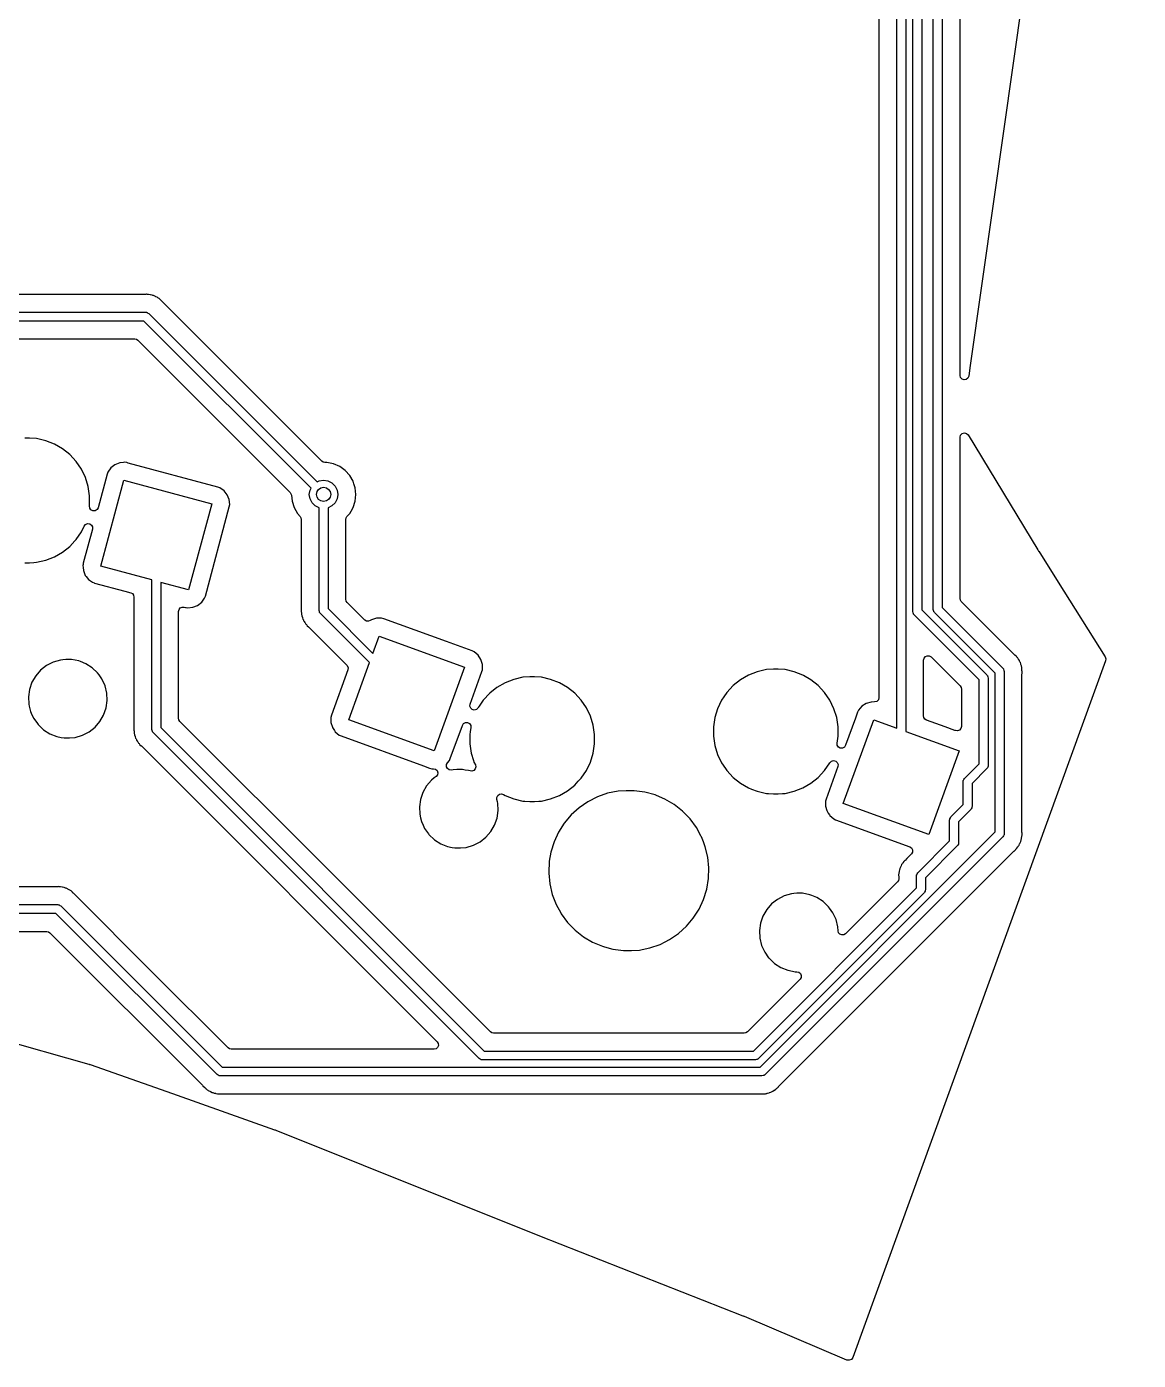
# Model space of a CAD drawing. Extents: x 100.2 to 199.4, y -159.8 to -70.5.
# Drawn here: x 167.76 to 198.96, y -159.8 to -122.36 of the extents above; entities that cross this region are included whole.
import ezdxf

# ---------------------------------------------------------------- set-up
doc = ezdxf.new("R2010")
doc.units = 0
doc.layers.add('BLACK', color=7, linetype='CONTINUOUS')

msp = doc.modelspace()

# ---------------------------------------------------------------- linework, layer by layer
at = {"layer": 'BLACK', "linetype": 'CONTINUOUS'}
for p, q in [((198.961, -98.5391), (194.905, -127.203)), ((192.631, -138.78), (192.631, -104.034)), ((192.881, -103.982), (192.881, -138.728)), ((193.205, -138.717), (193.205, -103.971)), ((193.455, -103.919), (193.455, -138.666)), ((192.181, -142.052), (192.181, -104.22)), ((192.431, -104.168), (192.431, -142.143)), ((191.681, -104.479), (191.681, -141.192)), ((193.956, -132.15), (193.956, -117.604)), ((194.905, -127.203), (194.235, -131.94)), ((171.065, -129.874), (159.2, -129.874)), ((171.076, -129.874), (171.065, -129.874)), ((171.087, -129.873), (171.076, -129.874)), ((171.12, -129.87), (171.087, -129.873)), ((171.132, -129.872), (171.12, -129.87)), ((171.12, -129.87), (171.12, -129.87)), ((171.14, -129.873), (171.132, -129.872)), ((171.159, -129.874), (171.14, -129.873)), ((171.179, -129.874), (171.159, -129.874)), ((171.221, -129.885), (171.179, -129.874)), ((171.233, -129.888), (171.221, -129.885)), ((171.276, -129.895), (171.233, -129.888)), ((171.294, -129.903), (171.276, -129.895)), ((171.313, -129.909), (171.294, -129.903)), ((171.332, -129.914), (171.313, -129.909)), ((171.37, -129.935), (171.332, -129.914)), ((171.381, -129.94), (171.37, -129.935)), ((171.421, -129.957), (171.381, -129.94)), ((171.437, -129.97), (171.421, -129.957)), ((171.453, -129.98), (171.437, -129.97)), ((171.471, -129.99), (171.453, -129.98)), ((171.502, -130.02), (171.471, -129.99)), ((171.511, -130.027), (171.502, -130.02)), ((171.514, -130.03), (171.511, -130.027)), ((171.534, -130.049), (171.514, -130.03)), ((171.537, -130.052), (171.534, -130.049)), ((171.588, -130.1), (171.537, -130.052)), ((171.601, -130.116), (171.588, -130.1)), ((173.828, -132.343), (171.601, -130.116)), ((158.575, -130.375), (171.1, -130.375)), ((171.048, -130.625), (158.575, -130.625)), ((175.737, -135.313), (171.048, -130.625)), ((171.1, -130.375), (171.122, -130.378)), ((171.122, -130.378), (171.127, -130.378)), ((171.127, -130.378), (171.129, -130.379)), ((171.129, -130.379), (171.135, -130.38)), ((171.135, -130.38), (171.161, -130.397)), ((171.161, -130.397), (171.188, -130.412)), ((171.188, -130.412), (175.913, -135.137)), ((159.2, -131.125), (170.79, -131.125)), ((170.79, -131.125), (170.837, -131.135)), ((170.837, -131.135), (170.877, -131.162)), ((170.877, -131.162), (175.151, -135.436)), ((193.971, -132.21), (193.956, -132.15)), ((194.235, -131.94), (194.202, -132.168)), ((176.038, -134.553), (173.828, -132.343)), ((194.013, -132.255), (193.971, -132.21)), ((194.071, -132.274), (194.013, -132.255)), ((194.131, -132.263), (194.071, -132.274)), ((194.179, -132.224), (194.131, -132.263)), ((194.202, -132.168), (194.179, -132.224)), ((167.837, -133.909), (167.706, -133.909)), ((168.033, -133.924), (167.837, -133.909)), ((167.837, -133.909), (167.837, -133.909)), ((168.289, -133.982), (168.033, -133.924)), ((168.533, -134.078), (168.289, -133.982)), ((193.956, -133.885), (193.972, -133.823)), ((193.956, -138.407), (193.956, -133.885)), ((193.972, -133.823), (194.017, -133.778)), ((194.017, -133.778), (194.078, -133.761)), ((194.078, -133.761), (194.14, -133.776)), ((194.14, -133.776), (194.186, -133.821)), ((194.186, -133.821), (196.138, -137.042)), ((168.76, -134.209), (168.533, -134.078)), ((168.965, -134.373), (168.76, -134.209)), ((168.76, -134.209), (168.76, -134.209)), ((169.144, -134.565), (168.965, -134.373)), ((168.965, -134.373), (168.965, -134.373)), ((168.965, -134.373), (168.965, -134.373)), ((169.292, -134.782), (169.144, -134.565)), ((169.144, -134.565), (169.144, -134.565)), ((169.144, -134.565), (169.144, -134.565)), ((170.12, -134.744), (170.036, -134.861)), ((170.233, -134.655), (170.12, -134.744)), ((170.366, -134.601), (170.233, -134.655)), ((170.474, -134.591), (170.366, -134.601)), ((170.51, -134.588), (170.474, -134.591)), ((170.569, -134.597), (170.51, -134.588)), ((170.51, -134.588), (170.51, -134.588)), ((170.609, -134.608), (170.569, -134.597)), ((170.569, -134.597), (170.569, -134.597)), ((170.569, -134.597), (170.569, -134.597)), ((173.124, -135.282), (170.609, -134.608)), ((176.078, -134.58), (176.038, -134.553)), ((176.125, -134.589), (176.078, -134.58)), ((176.185, -134.589), (176.125, -134.589)), ((176.37, -134.629), (176.185, -134.589)), ((176.185, -134.589), (176.185, -134.589)), ((176.543, -134.706), (176.37, -134.629)), ((176.696, -134.817), (176.543, -134.706)), ((169.405, -135.018), (169.292, -134.782)), ((169.483, -135.269), (169.405, -135.018)), ((170.014, -134.917), (169.761, -135.863)), ((169.838, -137.508), (170.486, -135.093)), ((170.036, -134.861), (170.014, -134.917)), ((170.014, -134.917), (170.014, -134.917)), ((170.486, -135.093), (172.949, -135.753)), ((175.913, -135.137), (175.966, -135.11)), ((175.966, -135.11), (176.09, -135.09)), ((176.09, -135.09), (176.214, -135.11)), ((176.214, -135.11), (176.325, -135.166)), ((176.823, -134.958), (176.696, -134.817)), ((176.917, -135.122), (176.823, -134.958)), ((176.941, -135.196), (176.917, -135.122)), ((169.522, -135.529), (169.483, -135.269)), ((173.18, -135.303), (173.124, -135.282)), ((173.298, -135.387), (173.18, -135.303)), ((173.18, -135.303), (173.18, -135.303)), ((173.18, -135.303), (173.18, -135.303)), ((173.387, -135.5), (173.298, -135.387)), ((173.44, -135.634), (173.387, -135.5)), ((175.151, -135.436), (175.175, -135.47)), ((175.175, -135.47), (175.187, -135.51)), ((175.187, -135.51), (175.204, -135.678)), ((175.69, -135.49), (175.71, -135.366)), ((175.71, -135.614), (175.69, -135.49)), ((175.71, -135.366), (175.737, -135.313)), ((176.325, -135.166), (176.414, -135.255)), ((176.414, -135.255), (176.47, -135.366)), ((176.47, -135.366), (176.49, -135.49)), ((176.49, -135.49), (176.47, -135.614)), ((176.976, -135.302), (176.941, -135.196)), ((176.995, -135.49), (176.976, -135.302)), ((176.976, -135.678), (176.995, -135.49)), ((169.519, -135.813), (169.522, -135.791)), ((169.525, -135.874), (169.519, -135.813)), ((169.522, -135.791), (169.522, -135.529)), ((169.56, -135.925), (169.525, -135.874)), ((169.761, -135.863), (169.73, -135.917)), ((172.949, -135.753), (172.302, -138.168)), ((172.773, -138.343), (173.444, -135.836)), ((173.454, -135.777), (173.44, -135.634)), ((173.444, -135.836), (173.454, -135.777)), ((175.204, -135.678), (175.263, -135.858)), ((175.263, -135.858), (175.357, -136.022)), ((175.766, -135.725), (175.71, -135.614)), ((175.855, -135.814), (175.766, -135.725)), ((175.965, -135.87), (175.855, -135.814)), ((175.965, -138.745), (175.965, -135.87)), ((176.325, -135.814), (176.215, -135.87)), ((176.215, -135.87), (176.215, -138.693)), ((176.414, -135.725), (176.325, -135.814)), ((176.47, -135.614), (176.414, -135.725)), ((176.86, -135.957), (176.917, -135.858)), ((176.917, -135.858), (176.919, -135.853)), ((176.919, -135.853), (176.976, -135.678)), ((169.616, -135.953), (169.56, -135.925)), ((169.678, -135.95), (169.616, -135.953)), ((169.73, -135.917), (169.678, -135.95)), ((175.357, -136.022), (175.357, -136.022)), ((175.357, -136.022), (175.433, -136.106)), ((175.433, -136.106), (175.456, -136.144)), ((175.456, -136.144), (175.464, -136.189)), ((175.464, -136.189), (175.464, -138.662)), ((176.715, -136.189), (176.724, -136.144)), ((176.715, -138.434), (176.715, -136.189)), ((176.724, -136.144), (176.747, -136.106)), ((176.747, -136.106), (176.823, -136.022)), ((176.823, -136.022), (176.86, -135.957)), ((169.144, -136.754), (169.292, -136.537)), ((169.292, -136.537), (169.369, -136.377)), ((169.6, -136.463), (169.343, -137.424)), ((169.369, -136.377), (169.407, -136.331)), ((169.407, -136.331), (169.464, -136.308)), ((169.464, -136.308), (169.524, -136.315)), ((169.524, -136.315), (169.573, -136.349)), ((169.573, -136.349), (169.601, -136.403)), ((169.601, -136.403), (169.6, -136.463)), ((168.76, -137.11), (168.965, -136.947)), ((168.965, -136.947), (169.105, -136.796)), ((169.105, -136.796), (169.144, -136.754)), ((169.144, -136.754), (169.144, -136.754)), ((169.144, -136.754), (169.144, -136.754)), ((167.959, -137.401), (168.033, -137.395)), ((168.033, -137.395), (168.289, -137.337)), ((168.289, -137.337), (168.533, -137.241)), ((168.533, -137.241), (168.76, -137.11)), ((196.138, -137.042), (196.139, -137.042)), ((196.139, -137.042), (196.15, -137.06)), ((196.15, -137.06), (196.15, -137.06)), ((196.15, -137.06), (196.163, -137.082)), ((196.163, -137.082), (196.164, -137.083)), ((196.164, -137.083), (196.71, -137.953)), ((167.706, -137.41), (167.837, -137.41)), ((167.837, -137.41), (167.959, -137.401)), ((167.837, -137.41), (167.837, -137.41)), ((169.337, -137.46), (169.333, -137.484)), ((169.333, -137.484), (169.339, -137.537)), ((169.343, -137.424), (169.337, -137.46)), ((169.339, -137.537), (169.347, -137.627)), ((169.347, -137.627), (169.401, -137.761)), ((169.401, -137.761), (169.427, -137.794)), ((171.269, -137.891), (169.838, -137.508)), ((169.427, -137.794), (169.49, -137.874)), ((169.49, -137.874), (169.607, -137.957)), ((169.607, -137.957), (169.607, -137.957)), ((169.607, -137.957), (169.607, -137.957)), ((169.607, -137.957), (169.65, -137.974)), ((169.65, -137.974), (169.663, -137.979)), ((169.663, -137.979), (170.509, -138.205)), ((171.269, -142.084), (171.269, -137.891)), ((172.302, -138.168), (171.519, -137.958)), ((171.519, -137.958), (171.519, -142.032)), ((196.71, -137.953), (198.027, -140.049)), ((170.509, -138.205), (170.676, -138.25)), ((170.676, -138.25), (170.724, -138.275)), ((170.724, -138.275), (170.756, -138.318)), ((170.756, -138.318), (170.768, -138.37)), ((170.768, -138.37), (170.768, -142.001)), ((172.554, -138.606), (172.668, -138.517)), ((172.668, -138.517), (172.751, -138.399)), ((172.751, -138.399), (172.773, -138.343)), ((176.725, -138.482), (176.715, -138.434)), ((176.752, -138.522), (176.725, -138.482)), ((193.965, -138.454), (193.956, -138.407)), ((193.992, -138.495), (193.965, -138.454)), ((195.487, -139.99), (193.992, -138.495)), ((172.019, -138.772), (172.032, -138.717)), ((172.019, -141.773), (172.019, -138.772)), ((172.032, -138.717), (172.068, -138.673)), ((172.068, -138.673), (172.119, -138.65)), ((172.119, -138.65), (172.175, -138.652)), ((172.175, -138.652), (172.218, -138.664)), ((172.218, -138.664), (172.218, -138.664)), ((172.218, -138.664), (172.218, -138.664)), ((172.218, -138.664), (172.233, -138.666)), ((172.233, -138.666), (172.278, -138.673)), ((172.278, -138.673), (172.421, -138.659)), ((172.421, -138.659), (172.554, -138.606)), ((175.464, -138.662), (175.462, -138.683)), ((175.462, -138.683), (175.464, -138.753)), ((175.464, -138.753), (175.464, -138.757)), ((175.464, -138.757), (175.464, -138.784)), ((175.464, -138.784), (175.465, -138.788)), ((175.465, -138.788), (175.466, -138.8)), ((175.466, -138.8), (175.467, -138.843)), ((175.467, -138.843), (175.473, -138.863)), ((175.473, -138.863), (175.477, -138.882)), ((175.477, -138.882), (175.479, -138.902)), ((175.974, -138.775), (175.965, -138.745)), ((175.98, -138.805), (175.974, -138.775)), ((175.984, -138.81), (175.98, -138.805)), ((175.985, -138.812), (175.984, -138.81)), ((175.988, -138.815), (175.985, -138.812)), ((176.002, -138.833), (175.988, -138.815)), ((177.381, -140.212), (176.002, -138.833)), ((176.215, -138.693), (177.475, -139.953)), ((177.246, -139.016), (176.752, -138.522)), ((192.64, -138.81), (192.631, -138.78)), ((192.646, -138.84), (192.64, -138.81)), ((192.65, -138.845), (192.646, -138.84)), ((192.651, -138.848), (192.65, -138.845)), ((192.654, -138.851), (192.651, -138.848)), ((192.668, -138.868), (192.654, -138.851)), ((194.495, -140.696), (192.668, -138.868)), ((192.881, -138.728), (194.708, -140.555)), ((193.214, -138.747), (193.205, -138.717)), ((193.22, -138.777), (193.214, -138.747)), ((193.224, -138.782), (193.22, -138.777)), ((193.225, -138.785), (193.224, -138.782)), ((193.228, -138.788), (193.225, -138.785)), ((193.242, -138.806), (193.228, -138.788)), ((194.945, -140.509), (193.242, -138.806)), ((193.455, -138.666), (195.158, -140.369)), ((175.479, -138.902), (175.495, -138.942)), ((175.495, -138.942), (175.499, -138.953)), ((175.499, -138.953), (175.511, -138.995)), ((175.511, -138.995), (175.522, -139.012)), ((175.522, -139.012), (175.53, -139.03)), ((175.53, -139.03), (175.538, -139.049)), ((175.538, -139.049), (175.541, -139.054)), ((175.541, -139.054), (175.563, -139.084)), ((175.563, -139.084), (175.57, -139.094)), ((175.57, -139.094), (175.592, -139.131)), ((175.592, -139.131), (175.592, -139.131)), ((175.592, -139.131), (175.592, -139.131)), ((175.592, -139.131), (175.606, -139.145)), ((175.606, -139.145), (175.619, -139.16)), ((175.619, -139.16), (175.63, -139.176)), ((175.63, -139.176), (175.664, -139.204)), ((175.664, -139.204), (175.673, -139.212)), ((175.673, -139.212), (176.745, -140.285)), ((177.294, -139.046), (177.246, -139.016)), ((177.349, -139.052), (177.294, -139.046)), ((177.402, -139.033), (177.349, -139.052)), ((177.438, -139.009), (177.402, -139.033)), ((177.576, -138.967), (177.438, -139.009)), ((177.72, -138.966), (177.576, -138.967)), ((177.778, -138.98), (177.72, -138.966)), ((179.541, -139.622), (177.778, -138.98)), ((177.475, -139.953), (177.652, -139.467)), ((177.652, -139.467), (180.048, -140.339)), ((180.264, -139.885), (179.541, -139.622)), ((180.318, -139.911), (180.264, -139.885)), ((180.428, -140.005), (180.318, -139.911)), ((180.507, -140.125), (180.428, -140.005)), ((192.983, -140.039), (193.036, -140.017)), ((193.036, -140.017), (193.094, -140.022)), ((195.496, -139.998), (195.487, -139.99)), ((195.53, -140.026), (195.496, -139.998)), ((168.312, -140.293), (168.146, -140.423)), ((168.499, -140.197), (168.312, -140.293)), ((168.701, -140.138), (168.499, -140.197)), ((168.77, -140.131), (168.701, -140.138)), ((168.858, -140.123), (168.77, -140.131)), ((169.015, -140.123), (168.858, -140.123)), ((169.222, -140.162), (169.015, -140.123)), ((169.015, -140.123), (169.015, -140.123)), ((169.269, -140.181), (169.222, -140.162)), ((169.222, -140.162), (169.222, -140.162)), ((169.222, -140.162), (169.222, -140.162)), ((169.417, -140.241), (169.269, -140.181)), ((169.594, -140.354), (169.417, -140.241)), ((169.746, -140.499), (169.594, -140.354)), ((169.594, -140.354), (169.594, -140.354)), ((169.594, -140.354), (169.594, -140.354)), ((176.745, -140.285), (176.779, -140.346)), ((176.779, -140.346), (176.774, -140.415)), ((176.797, -141.816), (177.381, -140.212)), ((180.048, -140.339), (179.193, -142.688)), ((180.515, -140.154), (180.507, -140.125)), ((180.548, -140.263), (180.515, -140.154)), ((180.549, -140.407), (180.548, -140.263)), ((198.039, -140.157), (190.944, -159.716)), ((192.932, -140.139), (192.945, -140.083)), ((192.932, -141.706), (192.932, -140.139)), ((192.945, -140.083), (192.983, -140.039)), ((193.094, -140.022), (193.143, -140.052)), ((193.143, -140.052), (193.958, -140.867)), ((195.158, -140.369), (195.172, -140.387)), ((195.172, -140.387), (195.175, -140.39)), ((195.175, -140.39), (195.176, -140.393)), ((195.541, -140.042), (195.53, -140.026)), ((195.554, -140.057), (195.541, -140.042)), ((195.568, -140.071), (195.554, -140.057)), ((195.59, -140.109), (195.568, -140.071)), ((195.597, -140.118), (195.59, -140.109)), ((195.622, -140.154), (195.597, -140.118)), ((195.626, -140.162), (195.622, -140.154)), ((195.63, -140.172), (195.626, -140.162)), ((195.638, -140.19), (195.63, -140.172)), ((195.649, -140.207), (195.638, -140.19)), ((195.661, -140.249), (195.649, -140.207)), ((195.665, -140.26), (195.661, -140.249)), ((195.681, -140.301), (195.665, -140.26)), ((195.683, -140.321), (195.681, -140.301)), ((195.687, -140.34), (195.683, -140.321)), ((195.693, -140.359), (195.687, -140.34)), ((195.694, -140.403), (195.693, -140.359)), ((198.027, -140.049), (198.046, -140.102)), ((198.046, -140.102), (198.039, -140.157)), ((167.904, -140.764), (167.835, -140.963)), ((168.009, -140.582), (167.904, -140.764)), ((168.146, -140.423), (168.009, -140.582)), ((169.787, -140.557), (169.746, -140.499)), ((169.868, -140.671), (169.787, -140.557)), ((169.956, -140.862), (169.868, -140.671)), ((169.868, -140.671), (169.868, -140.671)), ((169.868, -140.671), (169.868, -140.671)), ((176.774, -140.415), (176.31, -141.69)), ((180.204, -141.375), (180.535, -140.465)), ((180.535, -140.465), (180.547, -140.418)), ((180.547, -140.418), (180.549, -140.407)), ((181.429, -140.683), (181.185, -140.779)), ((181.685, -140.624), (181.429, -140.683)), ((181.881, -140.61), (181.685, -140.624)), ((182.012, -140.61), (181.881, -140.61)), ((181.881, -140.61), (181.881, -140.61)), ((182.208, -140.624), (182.012, -140.61)), ((182.012, -140.61), (182.012, -140.61)), ((182.464, -140.683), (182.208, -140.624)), ((182.708, -140.779), (182.464, -140.683)), ((187.793, -140.695), (187.588, -140.858)), ((188.021, -140.564), (187.793, -140.695)), ((188.265, -140.468), (188.021, -140.564)), ((188.521, -140.409), (188.265, -140.468)), ((188.717, -140.395), (188.521, -140.409)), ((188.848, -140.395), (188.717, -140.395)), ((188.717, -140.395), (188.717, -140.395)), ((189.044, -140.409), (188.848, -140.395)), ((188.848, -140.395), (188.848, -140.395)), ((189.3, -140.468), (189.044, -140.409)), ((189.544, -140.564), (189.3, -140.468)), ((189.565, -140.576), (189.544, -140.564)), ((189.544, -140.564), (189.544, -140.564)), ((189.544, -140.564), (189.544, -140.564)), ((189.771, -140.695), (189.565, -140.576)), ((189.976, -140.858), (189.771, -140.695)), ((189.771, -140.695), (189.771, -140.695)), ((194.495, -143.048), (194.495, -140.696)), ((194.708, -140.555), (194.722, -140.573)), ((194.722, -140.573), (194.725, -140.576)), ((194.725, -140.576), (194.726, -140.579)), ((194.726, -140.579), (194.73, -140.584)), ((194.73, -140.584), (194.736, -140.614)), ((194.736, -140.614), (194.745, -140.644)), ((194.745, -140.644), (194.745, -143.1)), ((194.945, -144.965), (194.945, -140.509)), ((195.176, -140.393), (195.18, -140.398)), ((195.18, -140.398), (195.186, -140.428)), ((195.186, -140.428), (195.195, -140.457)), ((195.195, -140.457), (195.195, -145.016)), ((195.695, -140.414), (195.694, -140.403)), ((195.695, -140.418), (195.695, -140.414)), ((195.695, -140.446), (195.695, -140.418)), ((195.695, -140.418), (195.695, -140.418)), ((195.696, -140.45), (195.695, -140.446)), ((195.695, -140.54), (195.698, -140.52)), ((195.695, -144.981), (195.695, -140.54)), ((195.698, -140.52), (195.696, -140.45)), ((167.835, -140.963), (167.805, -141.171)), ((170.005, -141.067), (169.956, -140.862)), ((170.015, -141.277), (170.005, -141.067)), ((180.753, -141.073), (180.574, -141.266)), ((180.958, -140.91), (180.753, -141.073)), ((181.185, -140.779), (180.958, -140.91)), ((182.935, -140.91), (182.708, -140.779)), ((183.14, -141.073), (182.935, -140.91)), ((182.935, -140.91), (182.935, -140.91)), ((183.319, -141.266), (183.14, -141.073)), ((183.14, -141.073), (183.14, -141.073)), ((183.14, -141.073), (183.14, -141.073)), ((187.41, -141.051), (187.328, -141.17)), ((187.588, -140.858), (187.41, -141.051)), ((190.155, -141.051), (189.976, -140.858)), ((189.976, -140.858), (189.976, -140.858)), ((189.976, -140.858), (189.976, -140.858)), ((190.303, -141.267), (190.155, -141.051)), ((190.155, -141.051), (190.155, -141.051)), ((190.155, -141.051), (190.155, -141.051)), ((193.958, -140.867), (193.985, -140.907)), ((193.985, -140.907), (193.994, -140.954)), ((193.994, -140.954), (193.994, -142.002)), ((167.805, -141.171), (167.815, -141.381)), ((167.815, -141.381), (167.828, -141.437)), ((167.828, -141.437), (167.864, -141.586)), ((169.916, -141.684), (169.985, -141.485)), ((169.985, -141.485), (170.015, -141.277)), ((180.197, -141.434), (180.204, -141.375)), ((180.219, -141.489), (180.197, -141.434)), ((180.264, -141.528), (180.219, -141.489)), ((180.423, -141.488), (180.379, -141.527)), ((180.433, -141.473), (180.423, -141.488)), ((180.459, -141.434), (180.433, -141.473)), ((180.574, -141.266), (180.459, -141.434)), ((183.467, -141.482), (183.319, -141.266)), ((183.319, -141.266), (183.319, -141.266)), ((183.319, -141.266), (183.319, -141.266)), ((183.581, -141.719), (183.467, -141.482)), ((187.148, -141.504), (187.071, -141.754)), ((187.262, -141.267), (187.148, -141.504)), ((187.328, -141.17), (187.262, -141.267)), ((190.416, -141.504), (190.303, -141.267)), ((190.494, -141.754), (190.416, -141.504)), ((191.201, -141.437), (191.108, -141.547)), ((191.322, -141.359), (191.201, -141.437)), ((191.46, -141.317), (191.322, -141.359)), ((191.558, -141.316), (191.46, -141.317)), ((191.619, -141.299), (191.558, -141.316)), ((191.664, -141.254), (191.619, -141.299)), ((191.681, -141.192), (191.664, -141.254)), ((167.864, -141.586), (167.905, -141.675)), ((167.905, -141.675), (167.952, -141.777)), ((167.952, -141.777), (168.055, -141.923)), ((169.674, -142.025), (169.811, -141.866)), ((169.811, -141.866), (169.916, -141.684)), ((172.029, -141.821), (172.019, -141.773)), ((172.055, -141.861), (172.029, -141.821)), ((176.32, -146.125), (172.055, -141.861)), ((176.31, -141.69), (176.296, -141.748)), ((176.296, -141.748), (176.297, -141.892)), ((179.193, -142.688), (176.797, -141.816)), ((180.321, -141.542), (180.264, -141.528)), ((180.379, -141.527), (180.321, -141.542)), ((183.658, -141.969), (183.581, -141.719)), ((187.071, -141.754), (187.032, -142.014)), ((190.533, -142.014), (190.494, -141.754)), ((190.68, -144.166), (191.536, -141.817)), ((191.019, -141.773), (190.742, -142.533)), ((191.082, -141.601), (191.019, -141.773)), ((191.108, -141.547), (191.082, -141.601)), ((191.108, -141.547), (191.108, -141.547)), ((191.536, -141.817), (192.181, -142.052)), ((192.942, -141.755), (192.932, -141.706)), ((192.971, -141.796), (192.942, -141.755)), ((193.013, -141.822), (192.971, -141.796)), ((193.54, -142.014), (193.013, -141.822)), ((168.055, -141.923), (168.074, -141.949)), ((168.074, -141.949), (168.226, -142.094)), ((168.226, -142.094), (168.226, -142.094)), ((168.226, -142.094), (168.226, -142.094)), ((168.226, -142.094), (168.403, -142.207)), ((168.403, -142.207), (168.403, -142.207)), ((168.403, -142.207), (168.598, -142.286)), ((169.119, -142.31), (169.321, -142.251)), ((169.321, -142.251), (169.508, -142.155)), ((169.508, -142.155), (169.674, -142.025)), ((170.768, -142.001), (170.766, -142.021)), ((170.766, -142.021), (170.768, -142.091)), ((170.768, -142.091), (170.768, -142.095)), ((170.768, -142.095), (170.768, -142.123)), ((170.768, -142.123), (170.769, -142.127)), ((170.769, -142.127), (170.769, -142.139)), ((170.769, -142.139), (170.771, -142.182)), ((170.771, -142.182), (170.776, -142.201)), ((170.776, -142.201), (170.78, -142.22)), ((170.78, -142.22), (170.783, -142.24)), ((170.783, -142.24), (170.799, -142.281)), ((171.277, -142.113), (171.269, -142.084)), ((171.284, -142.143), (171.277, -142.113)), ((171.288, -142.149), (171.284, -142.143)), ((171.288, -142.151), (171.288, -142.149)), ((171.292, -142.154), (171.288, -142.151)), ((171.305, -142.172), (171.292, -142.154)), ((180.462, -151.328), (171.305, -142.172)), ((171.519, -142.032), (180.602, -151.115)), ((176.297, -141.892), (176.337, -142.025)), ((176.337, -142.025), (176.339, -142.03)), ((176.339, -142.03), (176.342, -142.034)), ((176.342, -142.034), (176.397, -142.119)), ((176.397, -142.119), (176.418, -142.15)), ((176.418, -142.15), (176.527, -142.244)), ((176.527, -142.244), (176.581, -142.27)), ((179.647, -142.904), (179.986, -141.973)), ((179.986, -141.973), (180.02, -141.923)), ((180.02, -141.923), (180.073, -141.895)), ((180.073, -141.895), (180.133, -141.895)), ((180.133, -141.895), (180.186, -141.923)), ((180.186, -141.923), (180.22, -141.974)), ((180.207, -142.155), (180.196, -142.229)), ((180.196, -142.229), (180.196, -142.491)), ((180.225, -142.033), (180.207, -142.155)), ((180.22, -141.974), (180.225, -142.033)), ((183.697, -142.229), (183.658, -141.969)), ((183.697, -142.491), (183.697, -142.229)), ((187.032, -142.014), (187.032, -142.276)), ((190.533, -142.276), (190.533, -142.014)), ((192.431, -142.143), (193.932, -142.689)), ((193.814, -142.114), (193.54, -142.014)), ((193.828, -142.119), (193.814, -142.114)), ((193.887, -142.125), (193.828, -142.119)), ((193.942, -142.104), (193.887, -142.125)), ((193.98, -142.06), (193.942, -142.104)), ((193.994, -142.002), (193.98, -142.06)), ((168.598, -142.286), (168.727, -142.31)), ((168.727, -142.31), (168.805, -142.325)), ((168.805, -142.325), (168.805, -142.325)), ((168.805, -142.325), (168.962, -142.325)), ((168.962, -142.325), (169.119, -142.31)), ((168.962, -142.325), (168.962, -142.325)), ((170.799, -142.281), (170.803, -142.292)), ((170.803, -142.292), (170.815, -142.334)), ((170.815, -142.334), (170.825, -142.351)), ((170.825, -142.351), (170.834, -142.369)), ((170.834, -142.369), (170.841, -142.387)), ((170.841, -142.387), (170.841, -142.387)), ((170.841, -142.387), (170.867, -142.423)), ((170.867, -142.423), (170.873, -142.432)), ((170.873, -142.432), (170.895, -142.47)), ((170.895, -142.47), (170.895, -142.47)), ((170.895, -142.47), (170.895, -142.47)), ((170.895, -142.47), (170.91, -142.484)), ((170.91, -142.484), (170.922, -142.499)), ((170.922, -142.499), (170.934, -142.515)), ((170.934, -142.515), (170.968, -142.543)), ((170.968, -142.543), (170.976, -142.551)), ((170.976, -142.551), (179.278, -150.853)), ((176.581, -142.27), (178.894, -143.112)), ((180.196, -142.491), (180.235, -142.751)), ((183.658, -142.751), (183.697, -142.491)), ((187.032, -142.276), (187.071, -142.536)), ((187.071, -142.536), (187.148, -142.786)), ((190.503, -142.472), (190.533, -142.276)), ((190.509, -142.532), (190.503, -142.472)), ((190.542, -142.582), (190.509, -142.532)), ((190.595, -142.61), (190.542, -142.582)), ((190.656, -142.611), (190.595, -142.61)), ((190.709, -142.582), (190.656, -142.611)), ((190.742, -142.533), (190.709, -142.582)), ((179.566, -143.023), (179.621, -142.958)), ((179.621, -142.958), (179.647, -142.904)), ((180.235, -142.751), (180.299, -142.958)), ((180.299, -142.958), (180.312, -143.001)), ((180.312, -143.001), (180.351, -143.081)), ((183.467, -143.238), (183.581, -143.001)), ((183.581, -143.001), (183.658, -142.751)), ((187.148, -142.786), (187.262, -143.023)), ((190.306, -143.017), (190.35, -142.978)), ((190.35, -142.978), (190.408, -142.963)), ((190.408, -142.963), (190.465, -142.977)), ((190.465, -142.977), (190.51, -143.016)), ((193.932, -142.689), (193.077, -145.038)), ((178.894, -143.112), (179.067, -143.175)), ((179.067, -143.175), (179.125, -143.189)), ((179.125, -143.189), (179.125, -143.189)), ((179.125, -143.189), (179.125, -143.189)), ((179.125, -143.189), (179.127, -143.189)), ((179.127, -143.189), (179.172, -143.189)), ((179.172, -143.189), (179.231, -143.203)), ((179.231, -143.203), (179.277, -143.244)), ((179.287, -143.362), (179.25, -143.41)), ((179.277, -143.244), (179.297, -143.302)), ((179.297, -143.302), (179.287, -143.362)), ((179.54, -143.074), (179.566, -143.023)), ((179.54, -143.133), (179.54, -143.074)), ((179.567, -143.184), (179.54, -143.133)), ((179.614, -143.218), (179.567, -143.184)), ((179.672, -143.226), (179.614, -143.218)), ((179.727, -143.221), (179.672, -143.226)), ((179.832, -143.211), (179.727, -143.221)), ((179.99, -143.211), (179.832, -143.211)), ((180.069, -143.226), (179.99, -143.211)), ((179.99, -143.211), (179.99, -143.211)), ((180.162, -143.244), (180.069, -143.226)), ((180.208, -143.253), (180.162, -143.244)), ((180.251, -143.258), (180.208, -143.252)), ((180.208, -143.252), (180.208, -143.253)), ((180.307, -143.238), (180.251, -143.258)), ((180.347, -143.195), (180.307, -143.238)), ((180.363, -143.138), (180.347, -143.195)), ((180.351, -143.081), (180.363, -143.138)), ((183.319, -143.455), (183.467, -143.238)), ((187.262, -143.023), (187.369, -143.179)), ((187.369, -143.179), (187.41, -143.24)), ((187.41, -143.24), (187.588, -143.432)), ((189.976, -143.432), (190.155, -143.24)), ((190.155, -143.24), (190.303, -143.023)), ((190.525, -143.13), (190.194, -144.04)), ((190.303, -143.023), (190.306, -143.017)), ((190.303, -143.023), (190.303, -143.023)), ((190.51, -143.016), (190.532, -143.071)), ((190.532, -143.071), (190.525, -143.13)), ((194.082, -143.462), (194.495, -143.048)), ((194.708, -143.188), (194.295, -143.602)), ((194.723, -143.161), (194.708, -143.188)), ((194.74, -143.135), (194.723, -143.161)), ((194.741, -143.129), (194.74, -143.135)), ((194.742, -143.127), (194.741, -143.129)), ((194.745, -143.1), (194.742, -143.122)), ((194.742, -143.122), (194.742, -143.127)), ((178.983, -143.671), (178.878, -143.853)), ((179.121, -143.512), (178.983, -143.671)), ((179.199, -143.45), (179.121, -143.512)), ((179.25, -143.41), (179.199, -143.45)), ((182.935, -143.81), (183.14, -143.647)), ((183.14, -143.647), (183.24, -143.54)), ((183.24, -143.54), (183.319, -143.455)), ((183.319, -143.455), (183.319, -143.455)), ((183.319, -143.455), (183.319, -143.455)), ((187.588, -143.432), (187.588, -143.432)), ((187.588, -143.432), (187.793, -143.595)), ((187.793, -143.595), (188.021, -143.727)), ((188.021, -143.727), (188.104, -143.759)), ((188.104, -143.759), (188.26, -143.821)), ((189.3, -143.823), (189.544, -143.727)), ((189.544, -143.727), (189.771, -143.595)), ((189.771, -143.595), (189.976, -143.432)), ((194.045, -143.55), (194.048, -143.528)), ((194.045, -144.198), (194.045, -143.55)), ((194.048, -143.523), (194.049, -143.521)), ((194.048, -143.528), (194.048, -143.523)), ((194.049, -143.521), (194.05, -143.515)), ((194.05, -143.515), (194.067, -143.489)), ((194.067, -143.489), (194.082, -143.462)), ((194.295, -143.602), (194.295, -144.25)), ((178.809, -144.052), (178.779, -144.26)), ((178.878, -143.853), (178.809, -144.052)), ((180.954, -143.993), (180.979, -143.942)), ((180.954, -144.05), (180.954, -143.993)), ((180.97, -144.115), (180.954, -144.05)), ((180.98, -144.155), (180.97, -144.115)), ((180.979, -143.942), (181.025, -143.907)), ((181.025, -143.907), (181.082, -143.897)), ((181.082, -143.897), (181.137, -143.914)), ((181.137, -143.914), (181.185, -143.942)), ((181.185, -143.942), (181.429, -144.038)), ((181.429, -144.038), (181.685, -144.096)), ((181.685, -144.096), (181.741, -144.1)), ((181.741, -144.1), (181.881, -144.111)), ((181.881, -144.111), (181.881, -144.111)), ((181.881, -144.111), (182.012, -144.111)), ((182.012, -144.111), (182.135, -144.101)), ((182.012, -144.111), (182.012, -144.111)), ((182.135, -144.101), (182.208, -144.096)), ((182.208, -144.096), (182.464, -144.038)), ((182.464, -144.038), (182.708, -143.942)), ((182.708, -143.942), (182.935, -143.81)), ((183.512, -144.115), (183.264, -144.285)), ((183.78, -143.979), (183.512, -144.115)), ((184.064, -143.88), (183.78, -143.979)), ((184.358, -143.821), (184.064, -143.88)), ((184.583, -143.806), (184.358, -143.821)), ((184.808, -143.806), (184.583, -143.806)), ((184.583, -143.806), (184.583, -143.806)), ((185.106, -143.846), (184.808, -143.806)), ((185.396, -143.925), (185.106, -143.846)), ((185.106, -143.846), (185.106, -143.846)), ((185.106, -143.846), (185.106, -143.846)), ((185.435, -143.942), (185.396, -143.925)), ((185.673, -144.042), (185.435, -143.942)), ((185.802, -144.119), (185.673, -144.042)), ((185.931, -144.195), (185.802, -144.119)), ((188.26, -143.821), (188.265, -143.823)), ((188.265, -143.823), (188.521, -143.881)), ((188.521, -143.881), (188.577, -143.885)), ((188.577, -143.885), (188.717, -143.896)), ((188.717, -143.896), (188.717, -143.896)), ((188.717, -143.896), (188.848, -143.896)), ((188.848, -143.896), (188.97, -143.886)), ((188.848, -143.896), (188.848, -143.896)), ((188.97, -143.886), (189.044, -143.881)), ((189.044, -143.881), (189.3, -143.823)), ((190.194, -144.04), (190.179, -144.098)), ((190.179, -144.098), (190.181, -144.242)), ((178.779, -144.26), (178.789, -144.47)), ((178.789, -144.47), (178.814, -144.572)), ((180.96, -144.573), (180.99, -144.365)), ((180.99, -144.365), (180.98, -144.155)), ((183.041, -144.486), (182.847, -144.716)), ((183.264, -144.285), (183.041, -144.486)), ((186.165, -144.38), (185.931, -144.195)), ((186.167, -144.382), (186.165, -144.38)), ((186.376, -144.598), (186.167, -144.382)), ((190.181, -144.242), (190.218, -144.365)), ((190.218, -144.365), (190.222, -144.38)), ((190.222, -144.38), (190.258, -144.434)), ((190.258, -144.434), (190.292, -144.486)), ((190.292, -144.486), (190.301, -144.5)), ((190.301, -144.5), (190.411, -144.594)), ((193.077, -145.038), (190.68, -144.166)), ((193.702, -144.542), (194.045, -144.198)), ((194.258, -144.338), (193.915, -144.682)), ((194.273, -144.311), (194.258, -144.338)), ((194.29, -144.285), (194.273, -144.311)), ((194.291, -144.279), (194.29, -144.285)), ((194.292, -144.277), (194.291, -144.279)), ((194.295, -144.25), (194.292, -144.272)), ((194.292, -144.272), (194.292, -144.277)), ((178.814, -144.572), (178.839, -144.674)), ((178.839, -144.674), (178.883, -144.772)), ((178.883, -144.772), (178.926, -144.866)), ((178.926, -144.866), (179.035, -145.019)), ((180.786, -144.954), (180.891, -144.772)), ((180.891, -144.772), (180.96, -144.573)), ((182.847, -144.716), (182.685, -144.969)), ((186.554, -144.84), (186.376, -144.598)), ((186.694, -145.095), (186.554, -144.84)), ((190.411, -144.594), (190.464, -144.62)), ((190.464, -144.62), (192.548, -145.378)), ((193.665, -144.63), (193.668, -144.608)), ((193.665, -145.218), (193.665, -144.63)), ((193.668, -144.603), (193.669, -144.601)), ((193.668, -144.608), (193.668, -144.603)), ((193.669, -144.601), (193.67, -144.595)), ((193.67, -144.595), (193.687, -144.569)), ((193.687, -144.569), (193.702, -144.542)), ((193.915, -144.682), (193.915, -145.27)), ((179.035, -145.019), (179.048, -145.037)), ((179.048, -145.037), (179.2, -145.182)), ((179.2, -145.182), (179.2, -145.182)), ((179.2, -145.182), (179.2, -145.182)), ((179.2, -145.182), (179.377, -145.296)), ((180.296, -145.34), (180.483, -145.243)), ((180.483, -145.243), (180.648, -145.113)), ((180.648, -145.113), (180.786, -144.954)), ((182.559, -145.242), (182.47, -145.529)), ((182.685, -144.969), (182.559, -145.242)), ((186.698, -145.103), (186.694, -145.095)), ((186.752, -145.243), (186.698, -145.103)), ((186.806, -145.384), (186.752, -145.243)), ((188.345, -151.565), (194.945, -144.965)), ((195.158, -145.105), (188.485, -151.778)), ((192.772, -146.112), (193.665, -145.218)), ((195.173, -145.078), (195.158, -145.105)), ((195.19, -145.052), (195.173, -145.078)), ((195.191, -145.045), (195.19, -145.052)), ((195.192, -145.043), (195.191, -145.045)), ((195.195, -145.016), (195.192, -145.038)), ((195.192, -145.038), (195.192, -145.043)), ((195.635, -145.287), (195.656, -145.248)), ((195.656, -145.248), (195.661, -145.229)), ((195.661, -145.229), (195.667, -145.211)), ((195.667, -145.211), (195.675, -145.192)), ((195.675, -145.192), (195.682, -145.149)), ((195.682, -145.149), (195.685, -145.138)), ((195.685, -145.138), (195.695, -145.095)), ((195.696, -144.993), (195.695, -144.981)), ((195.695, -145.075), (195.697, -145.056)), ((195.695, -145.095), (195.695, -145.075)), ((195.7, -145.036), (195.696, -144.993)), ((195.697, -145.056), (195.7, -145.037)), ((195.7, -145.037), (195.7, -145.036)), ((179.377, -145.296), (179.377, -145.296)), ((179.377, -145.296), (179.573, -145.374)), ((179.573, -145.374), (179.701, -145.399)), ((179.701, -145.399), (179.779, -145.414)), ((179.779, -145.414), (179.779, -145.414)), ((179.779, -145.414), (179.937, -145.414)), ((179.937, -145.414), (180.094, -145.399)), ((179.937, -145.414), (179.937, -145.414)), ((180.094, -145.399), (180.296, -145.34)), ((182.47, -145.529), (182.426, -145.789)), ((186.876, -145.676), (186.806, -145.384)), ((188.864, -152.107), (195.454, -145.517)), ((192.593, -145.583), (192.476, -145.699)), ((192.548, -145.378), (192.598, -145.413)), ((192.624, -145.53), (192.593, -145.583)), ((192.598, -145.413), (192.626, -145.468)), ((192.626, -145.468), (192.624, -145.53)), ((193.878, -145.358), (192.985, -146.252)), ((193.893, -145.331), (193.878, -145.358)), ((193.91, -145.305), (193.893, -145.331)), ((193.911, -145.299), (193.91, -145.305)), ((193.912, -145.297), (193.911, -145.299)), ((193.915, -145.27), (193.912, -145.292)), ((193.912, -145.292), (193.912, -145.297)), ((195.454, -145.517), (195.47, -145.504)), ((195.47, -145.504), (195.472, -145.502)), ((195.472, -145.502), (195.518, -145.453)), ((195.472, -145.502), (195.472, -145.502)), ((195.518, -145.453), (195.521, -145.45)), ((195.521, -145.45), (195.54, -145.431)), ((195.54, -145.431), (195.543, -145.428)), ((195.543, -145.428), (195.55, -145.419)), ((195.55, -145.419), (195.58, -145.387)), ((195.58, -145.387), (195.59, -145.369)), ((195.59, -145.369), (195.6, -145.353)), ((195.6, -145.353), (195.613, -145.337)), ((195.613, -145.337), (195.63, -145.297)), ((195.63, -145.297), (195.635, -145.287)), ((182.42, -145.825), (182.412, -146.073)), ((182.426, -145.789), (182.42, -145.825)), ((186.906, -145.975), (186.876, -145.676)), ((186.896, -146.275), (186.906, -145.975)), ((192.263, -146.006), (192.255, -146.024)), ((192.269, -145.987), (192.263, -146.006)), ((192.274, -145.968), (192.269, -145.987)), ((192.295, -145.93), (192.274, -145.968)), ((192.3, -145.919), (192.295, -145.93)), ((192.317, -145.879), (192.3, -145.919)), ((192.33, -145.863), (192.317, -145.879)), ((192.34, -145.847), (192.33, -145.863)), ((192.35, -145.829), (192.34, -145.847)), ((192.38, -145.798), (192.35, -145.829)), ((192.387, -145.789), (192.38, -145.798)), ((192.39, -145.786), (192.387, -145.789)), ((192.409, -145.766), (192.39, -145.786)), ((192.412, -145.763), (192.409, -145.766)), ((192.46, -145.712), (192.412, -145.763)), ((192.476, -145.699), (192.46, -145.712)), ((180.773, -150.578), (176.32, -146.125)), ((182.412, -146.073), (182.41, -146.125)), ((182.41, -146.125), (182.44, -146.424)), ((186.846, -146.571), (186.896, -146.275)), ((192.198, -146.367), (190.744, -147.822)), ((192.225, -146.327), (192.198, -146.367)), ((192.234, -146.28), (192.225, -146.327)), ((192.233, -146.16), (192.23, -146.18)), ((192.23, -146.18), (192.234, -146.224)), ((192.234, -146.141), (192.233, -146.16)), ((192.245, -146.079), (192.234, -146.121)), ((192.234, -146.121), (192.234, -146.141)), ((192.234, -146.224), (192.234, -146.235)), ((192.234, -146.235), (192.234, -146.28)), ((192.248, -146.067), (192.245, -146.079)), ((192.255, -146.024), (192.248, -146.067)), ((192.735, -146.2), (192.738, -146.178)), ((192.735, -146.538), (192.735, -146.2)), ((192.738, -146.173), (192.739, -146.171)), ((192.738, -146.178), (192.738, -146.173)), ((192.739, -146.171), (192.74, -146.165)), ((192.74, -146.165), (192.757, -146.139)), ((192.757, -146.139), (192.772, -146.112)), ((192.985, -146.252), (192.985, -146.59)), ((168.595, -146.505), (160.58, -146.505)), ((168.606, -146.504), (168.595, -146.505)), ((168.617, -146.503), (168.606, -146.504)), ((168.65, -146.5), (168.617, -146.503)), ((168.662, -146.502), (168.65, -146.5)), ((168.65, -146.5), (168.65, -146.5)), ((168.67, -146.503), (168.662, -146.502)), ((168.689, -146.505), (168.67, -146.503)), ((168.709, -146.505), (168.689, -146.505)), ((168.751, -146.515), (168.709, -146.505)), ((168.763, -146.518), (168.751, -146.515)), ((168.806, -146.525), (168.763, -146.518)), ((168.824, -146.533), (168.806, -146.525)), ((168.843, -146.539), (168.824, -146.533)), ((168.862, -146.544), (168.843, -146.539)), ((168.9, -146.565), (168.862, -146.544)), ((168.911, -146.57), (168.9, -146.565)), ((168.951, -146.587), (168.911, -146.57)), ((168.967, -146.6), (168.951, -146.587)), ((168.983, -146.61), (168.967, -146.6)), ((169.001, -146.62), (168.983, -146.61)), ((169.032, -146.65), (169.001, -146.62)), ((169.041, -146.657), (169.032, -146.65)), ((169.044, -146.66), (169.041, -146.657)), ((169.064, -146.679), (169.044, -146.66)), ((169.067, -146.682), (169.064, -146.679)), ((169.118, -146.73), (169.067, -146.682)), ((169.131, -146.746), (169.118, -146.73)), ((171.273, -148.889), (169.131, -146.746)), ((182.44, -146.424), (182.51, -146.716)), ((182.51, -146.716), (182.618, -146.997)), ((186.757, -146.858), (186.846, -146.571)), ((188.158, -151.115), (192.735, -146.538)), ((192.948, -146.678), (188.298, -151.328)), ((189.222, -146.701), (189.02, -146.76)), ((189.292, -146.694), (189.222, -146.701)), ((189.379, -146.686), (189.292, -146.694)), ((189.537, -146.686), (189.379, -146.686)), ((189.743, -146.726), (189.537, -146.686)), ((189.537, -146.686), (189.537, -146.686)), ((189.792, -146.745), (189.743, -146.726)), ((189.743, -146.726), (189.743, -146.726)), ((189.743, -146.726), (189.743, -146.726)), ((189.939, -146.804), (189.792, -146.745)), ((192.963, -146.651), (192.948, -146.678)), ((192.98, -146.625), (192.963, -146.651)), ((192.981, -146.619), (192.98, -146.625)), ((192.982, -146.617), (192.981, -146.619)), ((192.985, -146.59), (192.982, -146.612)), ((192.982, -146.612), (192.982, -146.617)), ((160.322, -147.005), (168.63, -147.005)), ((168.63, -147.005), (168.652, -147.008)), ((168.652, -147.008), (168.657, -147.008)), ((168.657, -147.008), (168.659, -147.009)), ((168.659, -147.009), (168.665, -147.01)), ((168.665, -147.01), (168.691, -147.027)), ((168.691, -147.027), (168.718, -147.042)), ((168.718, -147.042), (173.242, -151.565)), ((182.618, -146.997), (182.748, -147.234)), ((186.631, -147.131), (186.757, -146.858)), ((188.668, -146.987), (188.53, -147.146)), ((188.833, -146.857), (188.668, -146.987)), ((189.02, -146.76), (188.833, -146.857)), ((190.116, -146.918), (189.939, -146.804)), ((190.268, -147.063), (190.116, -146.918)), ((190.116, -146.918), (190.116, -146.918)), ((190.116, -146.918), (190.116, -146.918)), ((190.295, -147.1), (190.268, -147.063)), ((190.39, -147.234), (190.295, -147.1)), ((168.578, -147.255), (160.27, -147.255)), ((173.102, -151.778), (168.578, -147.255)), ((182.748, -147.234), (182.762, -147.26)), ((182.762, -147.26), (182.94, -147.502)), ((182.94, -147.502), (183.149, -147.718)), ((186.275, -147.614), (186.469, -147.384)), ((186.469, -147.384), (186.631, -147.131)), ((188.425, -147.328), (188.356, -147.527)), ((188.53, -147.146), (188.425, -147.328)), ((190.477, -147.426), (190.39, -147.234)), ((190.39, -147.234), (190.39, -147.234)), ((190.39, -147.234), (190.39, -147.234)), ((190.527, -147.63), (190.477, -147.426)), ((160.305, -147.755), (168.32, -147.755)), ((168.32, -147.755), (168.367, -147.765)), ((168.367, -147.765), (168.407, -147.792)), ((168.407, -147.792), (172.689, -152.074)), ((183.149, -147.718), (183.385, -147.905)), ((185.804, -147.985), (186.052, -147.815)), ((186.052, -147.815), (186.275, -147.614)), ((188.356, -147.527), (188.326, -147.735)), ((188.326, -147.735), (188.326, -147.735)), ((188.326, -147.735), (188.336, -147.945)), ((190.532, -147.74), (190.527, -147.63)), ((190.548, -147.795), (190.532, -147.74)), ((190.586, -147.837), (190.548, -147.795)), ((190.639, -147.857), (190.586, -147.837)), ((190.695, -147.852), (190.639, -147.857)), ((190.744, -147.822), (190.695, -147.852)), ((169.514, -151.495), (157.81, -148.189)), ((183.385, -147.905), (183.643, -148.058)), ((183.643, -148.058), (183.92, -148.175)), ((183.92, -148.175), (183.92, -148.175)), ((183.92, -148.175), (183.92, -148.175)), ((183.92, -148.175), (183.973, -148.189)), ((183.973, -148.189), (184.21, -148.254)), ((185.031, -148.264), (185.252, -148.219)), ((185.252, -148.219), (185.536, -148.121)), ((185.536, -148.121), (185.68, -148.048)), ((185.68, -148.048), (185.804, -147.985)), ((185.804, -147.985), (185.804, -147.985)), ((188.336, -147.945), (188.386, -148.149)), ((188.386, -148.149), (188.405, -148.191)), ((188.405, -148.191), (188.473, -148.341)), ((184.21, -148.254), (184.508, -148.294)), ((184.508, -148.294), (184.733, -148.294)), ((184.733, -148.294), (184.958, -148.279)), ((184.733, -148.294), (184.733, -148.294)), ((184.958, -148.279), (185.031, -148.264)), ((188.473, -148.341), (188.582, -148.494)), ((188.582, -148.494), (188.595, -148.512)), ((188.595, -148.512), (188.748, -148.657)), ((173.413, -151.028), (171.273, -148.889)), ((188.748, -148.657), (188.748, -148.657)), ((188.748, -148.657), (188.748, -148.657)), ((188.748, -148.657), (188.925, -148.771)), ((188.925, -148.771), (188.925, -148.771)), ((188.925, -148.771), (189.12, -148.849)), ((189.12, -148.849), (189.249, -148.874)), ((189.249, -148.874), (189.326, -148.889)), ((189.326, -148.889), (189.377, -148.889)), ((189.377, -148.889), (189.433, -148.902)), ((189.433, -148.902), (189.478, -148.94)), ((189.478, -148.94), (189.5, -148.993)), ((189.5, -148.993), (189.495, -149.051)), ((189.465, -149.101), (187.987, -150.578)), ((189.495, -149.051), (189.465, -149.101)), ((179.278, -150.853), (179.308, -150.902)), ((180.813, -150.605), (180.773, -150.578)), ((180.86, -150.614), (180.813, -150.605)), ((187.9, -150.614), (180.86, -150.614)), ((187.947, -150.605), (187.9, -150.614)), ((187.987, -150.578), (187.947, -150.605)), ((173.453, -151.055), (173.413, -151.028)), ((173.5, -151.064), (173.453, -151.055)), ((179.191, -151.064), (173.5, -151.064)), ((179.247, -151.051), (179.191, -151.064)), ((179.291, -151.013), (179.247, -151.051)), ((179.313, -150.96), (179.291, -151.013)), ((179.308, -150.902), (179.313, -150.96)), ((180.602, -151.115), (188.158, -151.115)), ((169.518, -151.496), (169.514, -151.495)), ((169.528, -151.499), (169.518, -151.496)), ((169.533, -151.5), (169.528, -151.499)), ((169.544, -151.504), (169.533, -151.5)), ((169.549, -151.506), (169.544, -151.504)), ((171.854, -152.32), (169.549, -151.506)), ((173.242, -151.565), (188.345, -151.565)), ((180.489, -151.343), (180.462, -151.328)), ((180.515, -151.36), (180.489, -151.343)), ((180.521, -151.361), (180.515, -151.36)), ((180.523, -151.362), (180.521, -151.361)), ((180.528, -151.362), (180.523, -151.362)), ((180.55, -151.365), (180.528, -151.362)), ((188.21, -151.365), (180.55, -151.365)), ((188.24, -151.356), (188.21, -151.365)), ((188.27, -151.35), (188.24, -151.356)), ((188.275, -151.346), (188.27, -151.35)), ((188.278, -151.345), (188.275, -151.346)), ((188.281, -151.342), (188.278, -151.345)), ((188.298, -151.328), (188.281, -151.342)), ((173.129, -151.793), (173.102, -151.778)), ((173.155, -151.81), (173.129, -151.793)), ((173.161, -151.811), (173.155, -151.81)), ((173.163, -151.812), (173.161, -151.811)), ((173.168, -151.812), (173.163, -151.812)), ((173.19, -151.815), (173.168, -151.812)), ((188.396, -151.815), (173.19, -151.815)), ((188.426, -151.806), (188.396, -151.815)), ((188.456, -151.8), (188.426, -151.806)), ((188.461, -151.796), (188.456, -151.8)), ((188.464, -151.795), (188.461, -151.796)), ((188.467, -151.792), (188.464, -151.795)), ((188.485, -151.778), (188.467, -151.792)), ((174.72, -153.332), (171.854, -152.32)), ((172.689, -152.074), (172.702, -152.09)), ((172.702, -152.09), (172.753, -152.138)), ((172.753, -152.138), (172.756, -152.141)), ((172.756, -152.141), (172.776, -152.16)), ((172.776, -152.16), (172.779, -152.163)), ((172.779, -152.163), (172.788, -152.17)), ((172.788, -152.17), (172.819, -152.2)), ((172.819, -152.2), (172.837, -152.21)), ((172.837, -152.21), (172.853, -152.22)), ((172.853, -152.22), (172.865, -152.229)), ((172.865, -152.229), (172.869, -152.233)), ((172.869, -152.233), (172.894, -152.243)), ((172.894, -152.243), (172.909, -152.25)), ((172.909, -152.25), (172.92, -152.255)), ((172.92, -152.255), (172.958, -152.276)), ((172.958, -152.276), (172.977, -152.281)), ((172.977, -152.281), (172.996, -152.287)), ((172.996, -152.287), (173.014, -152.295)), ((173.014, -152.295), (173.057, -152.302)), ((173.057, -152.302), (173.069, -152.305)), ((173.069, -152.305), (173.111, -152.315)), ((173.111, -152.315), (173.131, -152.315)), ((173.131, -152.315), (173.15, -152.317)), ((173.15, -152.317), (173.17, -152.32)), ((173.17, -152.32), (173.214, -152.316)), ((173.214, -152.316), (173.225, -152.315)), ((173.225, -152.315), (188.314, -152.315)), ((188.314, -152.315), (188.334, -152.318)), ((188.334, -152.318), (188.337, -152.318)), ((188.337, -152.318), (188.404, -152.316)), ((188.337, -152.318), (188.337, -152.318)), ((188.404, -152.316), (188.408, -152.315)), ((188.408, -152.315), (188.436, -152.315)), ((188.436, -152.315), (188.436, -152.315)), ((188.436, -152.315), (188.44, -152.315)), ((188.44, -152.315), (188.451, -152.314)), ((188.451, -152.314), (188.495, -152.313)), ((188.495, -152.313), (188.514, -152.307)), ((188.514, -152.307), (188.533, -152.303)), ((188.533, -152.303), (188.54, -152.302)), ((188.54, -152.302), (188.553, -152.301)), ((188.553, -152.301), (188.594, -152.285)), ((188.594, -152.285), (188.605, -152.281)), ((188.605, -152.281), (188.647, -152.269)), ((188.647, -152.269), (188.664, -152.258)), ((188.664, -152.258), (188.681, -152.25)), ((188.681, -152.25), (188.7, -152.242)), ((188.7, -152.242), (188.735, -152.217)), ((188.735, -152.217), (188.745, -152.21)), ((188.745, -152.21), (188.783, -152.188)), ((188.783, -152.188), (188.797, -152.174)), ((188.783, -152.188), (188.783, -152.188)), ((188.783, -152.188), (188.783, -152.188)), ((188.797, -152.174), (188.812, -152.161)), ((188.812, -152.161), (188.828, -152.15)), ((188.828, -152.15), (188.856, -152.116)), ((188.856, -152.116), (188.864, -152.107)), ((174.724, -153.333), (174.72, -153.332)), ((174.738, -153.339), (174.724, -153.333)), ((174.743, -153.34), (174.738, -153.339)), ((174.756, -153.345), (174.743, -153.34)), ((174.759, -153.347), (174.756, -153.345)), ((182.16, -156.309), (174.759, -153.347)), ((182.16, -156.31), (182.16, -156.309)), ((187.866, -158.554), (182.16, -156.31)), ((187.868, -158.555), (187.866, -158.554)), ((187.878, -158.559), (187.868, -158.555)), ((187.882, -158.56), (187.878, -158.559)), ((187.9, -158.567), (187.882, -158.56)), ((187.903, -158.569), (187.9, -158.567)), ((190.779, -159.788), (187.903, -158.569)), ((190.845, -159.797), (190.779, -159.788)), ((190.906, -159.77), (190.845, -159.797)), ((190.944, -159.716), (190.906, -159.77))]:
    msp.add_line(p, q, dxfattribs=at)
at = {"layer": 'BLACK'}
msp.add_circle((176.09, -135.49), 0.2, dxfattribs=at)

doc.saveas('drawing.dxf')
